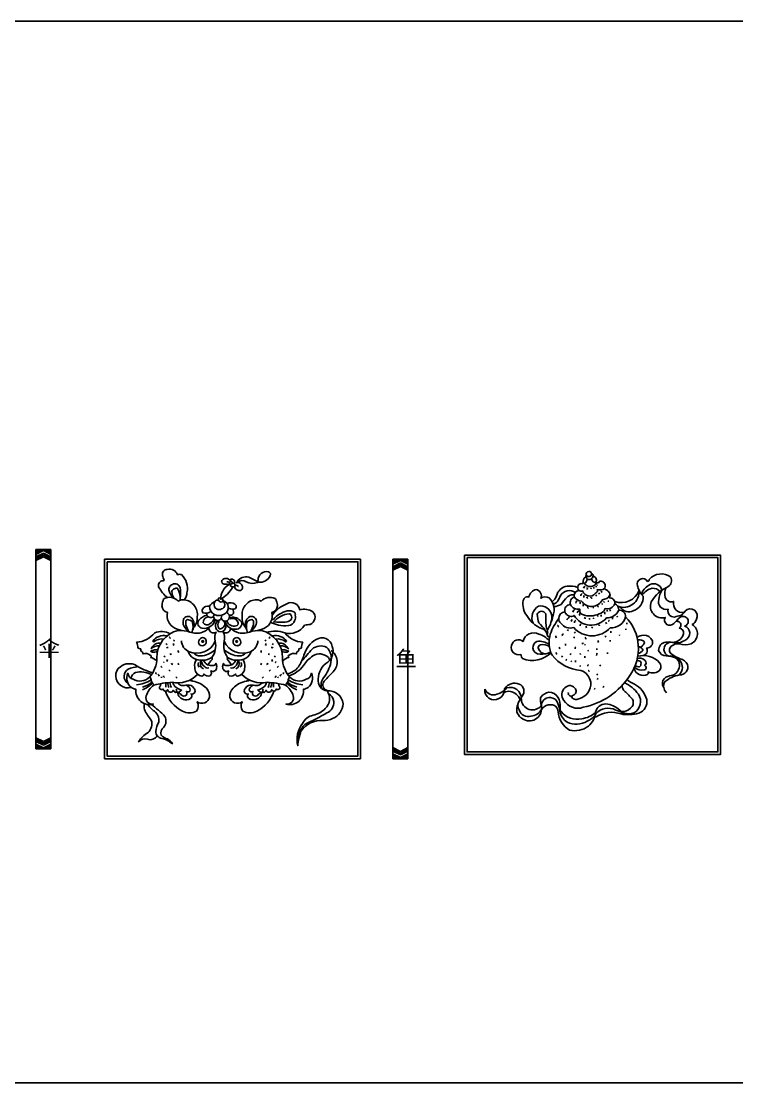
# Model space of a CAD drawing. Extents: x -66030 to 95157, y -13132 to 45879.
# Drawn here: x -3367 to -1969, y 5934 to 8010 of the extents above; entities that cross this region are included whole.
import ezdxf

# ---------------------------------------------------------------- set-up
doc = ezdxf.new("R2010")
doc.units = 0
doc.header["$LTSCALE"] = 100
doc.header["$MEASUREMENT"] = 0
for name, color, linetype in [('3', 11, 'CONTINUOUS'), ('4', 121, 'CONTINUOUS'), ('BH', 21, 'CONTINUOUS'), ('TEXT', 105, 'CONTINUOUS')]:
    doc.layers.add(name, color=color, linetype=linetype)
doc.styles.add('HZ', font='simhei.ttf')

# ---------------------------------------------------------------- blocks, each defined once
blk = doc.blocks.new('A$C580340FF')
at = {"layer": '3'}
for p, q in [((0, 390), (0, 0)), ((0, 390), (29, 390)), ((0, 390), (0, 380.4)), ((0, 380.4), (14.5, 387.7)), ((0, 375.4), (14.5, 382.7)), ((0, 372.9), (14.5, 380.2)), ((0, 370.9), (14.5, 378.1)), ((0, 368.4), (14.5, 375.7)), ((0, 375.4), (0, 372.9)), ((14.5, 387.7), (29, 380.4)), ((14.5, 382.7), (29, 375.4)), ((14.5, 380.2), (29, 372.9)), ((14.5, 378.1), (29, 370.9)), ((14.5, 375.7), (29, 368.4)), ((29, 390), (29, 0)), ((29, 390), (29, 380.4)), ((29, 375.4), (29, 372.9)), ((0, 370.9), (0, 368.4)), ((29, 370.9), (29, 368.4)), ((0, 21.6), (14.5, 14.3)), ((14.5, 14.3), (29, 21.6)), ((29, 19.1), (29, 21.6)), ((0, 19.1), (14.5, 11.9)), ((0, 17.1), (14.5, 9.8)), ((0, 14.6), (14.5, 7.3)), ((0, 9.6), (14.5, 2.3)), ((14.5, 11.9), (29, 19.1)), ((14.5, 9.8), (29, 17.1)), ((14.5, 7.3), (29, 14.6)), ((14.5, 2.3), (29, 9.6)), ((29, 14.6), (29, 17.1)), ((29, 0), (29, 9.6)), ((0, 0), (29, 0))]:
    blk.add_line(p, q, dxfattribs=at)
at = {"layer": 'BH'}
for p, q in [((6.3, 383.6), (0, 389.9)), ((5.6, 383.2), (0, 388.8)), ((4.8, 382.8), (0, 387.6)), ((4.1, 382.4), (0, 386.5)), ((3.3, 382.1), (0, 385.4)), ((2.6, 381.7), (0, 384.2)), ((1.8, 381.3), (0, 383.1)), ((1.1, 380.9), (0, 382)), ((0.3, 380.5), (0, 380.8)), ((7.1, 383.9), (1, 390)), ((7.8, 384.3), (2.2, 390)), ((8.6, 384.7), (3.3, 390)), ((9.3, 385.1), (4.4, 390)), ((10.1, 385.5), (5.6, 390)), ((10.9, 385.8), (6.7, 390)), ((11.6, 386.2), (7.8, 390)), ((12.4, 386.6), (8.9, 390)), ((13.1, 387), (10.1, 390)), ((13.9, 387.3), (11.2, 390)), ((14.9, 387.5), (12.3, 390)), ((17.1, 386.3), (13.5, 390)), ((19.4, 385.2), (14.6, 390)), ((21.7, 384.1), (15.7, 390)), ((23.9, 382.9), (16.9, 390)), ((26.2, 381.8), (18, 390)), ((28.5, 380.7), (19.1, 390)), ((29, 381.3), (20.3, 390)), ((29, 382.4), (21.4, 390)), ((29, 383.5), (22.5, 390)), ((29, 384.7), (23.7, 390)), ((29, 385.8), (24.8, 390)), ((29, 386.9), (25.9, 390)), ((29, 388), (27, 390)), ((29, 389.2), (28.2, 390)), ((8.5, 0), (0, 8.5)), ((7.4, 0), (0, 7.4)), ((6.2, 0), (0, 6.2)), ((5.1, 0), (0, 5.1)), ((4, 0), (0, 4)), ((2.8, 0), (0, 2.8)), ((1.7, 0), (0, 1.7)), ((0.6, 0), (0, 0.6)), ((9.6, 0), (0.1, 9.6)), ((10.8, 0), (2.3, 8.4)), ((11.9, 0), (4.6, 7.3)), ((13, 0), (6.9, 6.2)), ((14.2, 0), (9.1, 5)), ((15.3, 0), (11.4, 3.9)), ((16.4, 0), (13.7, 2.8)), ((17.6, 0), (15, 2.6)), ((18.7, 0), (15.7, 3)), ((19.8, 0), (16.5, 3.3)), ((21, 0), (17.2, 3.7)), ((22.1, 0), (18, 4.1)), ((23.2, 0), (18.7, 4.5)), ((24.3, 0), (19.5, 4.8)), ((25.5, 0), (20.3, 5.2)), ((26.6, 0), (21, 5.6)), ((27.7, 0), (21.8, 6)), ((28.9, 0), (22.5, 6.4)), ((29, 1), (23.3, 6.7)), ((29, 2.1), (24, 7.1)), ((29, 3.3), (24.8, 7.5)), ((29, 4.4), (25.5, 7.9)), ((29, 5.5), (26.3, 8.2)), ((29, 6.7), (27, 8.6)), ((29, 7.8), (27.8, 9)), ((29, 8.9), (28.5, 9.4))]:
    blk.add_line(p, q, dxfattribs=at)

msp = doc.modelspace()

# ---------------------------------------------------------------- hatches: boundary and pattern name
at = {"layer": '4'}
for points in [[(-3014.1, 6797.3, 1), (-3010.7, 6797.3, 1)], [(-2944.5, 6797.3, 1), (-2947.8, 6797.3, 1)]]:
    msp.add_hatch(color=256, dxfattribs=at).paths.add_polyline_path(points)

# ---------------------------------------------------------------- linework, layer by layer
at = {"layer": '3', "color": 2}
for p, q in [((-66009.4, 8010), (95156.9, 8010)), ((-61048.5, 5934.5), (9054, 5934.5))]:
    msp.add_line(p, q, dxfattribs=at)
at = {"layer": '4'}
for points in [[(-3204.3, 6958.1), (-2704.3, 6958.1), (-2704.3, 6568.1), (-3204.3, 6568.1)], [(-3199.3, 6953.1), (-2709.3, 6953.1), (-2709.3, 6573.1), (-3199.3, 6573.1)], [(-2500.8, 6966.3), (-2000.8, 6966.3), (-2000.8, 6576.3), (-2500.8, 6576.3)], [(-2495.8, 6961.3), (-2005.8, 6961.3), (-2005.8, 6581.3), (-2495.8, 6581.3)]]:
    msp.add_lwpolyline(points, close=True, dxfattribs=at)
for points in [[(-2944.2, 6912.5, -0.402597), (-2927.3, 6913.7, 0.202437), (-2905.6, 6912.6, -0.197126), (-2899.6, 6913.1, 0.323667), (-2879.7, 6928.6, 0.230287), (-2884, 6933.5, 0.484863), (-2904.3, 6917.1, -0.410967), (-2906.8, 6914.9, 0.027741), (-2922.2, 6923.1, 0.287763), (-2945.5, 6914.6, 0.287763)], [(-2962.3, 6908.3, 0.143586), (-2968.1, 6909.4, -0.427559), (-2975.4, 6913.6, -0.347188), (-2975, 6916.5, -0.521791), (-2958.5, 6916.2)], [(-2965.3, 6914.2, -0.466757), (-2959.5, 6909.5, 0.45377), (-2952.6, 6904, 0.45377)], [(-2950.2, 6912.7, 0.574606), (-2958, 6918.9, -0.125997), (-2958.5, 6916.2)], [(-2950.6, 6903.5, 0.337883), (-2938.4, 6897, 0.436212), (-2936.1, 6907.6, 0.190842), (-2940.6, 6911.9, 0.167121), (-2947.5, 6912)], [(-2266.8, 6910.7, 0.265295), (-2261.5, 6918.7, 0.112465), (-2262.7, 6923.4, 0.023943), (-2264.6, 6923, 0.316713), (-2268.8, 6912.2)], [(-2196.3, 6864.5, 0.373155), (-2171.3, 6857.1, 0.337931), (-2151.7, 6885.8, -0.170527), (-2159.9, 6897.5, -0.00186), (-2163.1, 6905.9, -0.888255), (-2143.3, 6914.8, 0.460597), (-2140.1, 6918.6, -0.39754), (-2098, 6923, -0.394646), (-2103.5, 6904.3, 0.158018), (-2136, 6874.7, 0.630507), (-2108.9, 6844.4, 0.921216), (-2091.9, 6832.7, 0.036183), (-2070.1, 6856.7, -0.897153), (-2048, 6840.6, -0.21439), (-2055.9, 6830.5, -0.589463), (-2058.1, 6792.9, -0.163696), (-2081.5, 6792.6, 0.179294), (-2097.1, 6788, 0.523633), (-2096, 6772.2, 0.045842), (-2079.5, 6763.4, -0.229171), (-2065, 6752, -0.510506), (-2080.9, 6731.8, 0.133841), (-2109.7, 6718.5, 0.33702), (-2106.6, 6697.1)], [(-3056.6, 6881.6, 0.064477), (-3056.6, 6903, 0.472874), (-3071.4, 6908.8, 0.443105), (-3078, 6896.4, 0.171647), (-3068.9, 6882, 0.171647)], [(-3056.7, 6878, 0.147298), (-3061.4, 6900.8, 0.430322), (-3072.7, 6895.3, 0.224273), (-3066.6, 6881)], [(-2962.3, 6908.3, 0.240972), (-2977.2, 6880, 0.141774), (-2954.4, 6903, 0.141774)], [(-2954.4, 6903, -0.357826), (-2950.6, 6903.5, 0.287894), (-2950.2, 6910.6, 0.30551), (-2958.2, 6908.4, 0.30551)], [(-2329.9, 6874.6, 0.12808), (-2321.1, 6886.5, -0.312371), (-2300.6, 6905.3, -0.127266), (-2280, 6903.1)], [(-2284.5, 6893.2, 0.441138), (-2313.4, 6887.1, -0.034851), (-2319.5, 6875.2, -0.146528), (-2327.9, 6870.1)], [(-2277.5, 6897, 0.211859), (-2270.1, 6896.2, 0.60246), (-2245.5, 6891.1, 0.396859), (-2241.7, 6898.9, 0.251078), (-2227.7, 6900.6)], [(-2115.8, 6897.1, 0.067153), (-2116.6, 6901.7, 0.449223), (-2141.3, 6907, 0.150938), (-2155.9, 6889.8, 0.150938)], [(-2118.8, 6894.8, 0.242257), (-2134.6, 6901.2, 0.197484), (-2154, 6887.7)], [(-2076.8, 6848.6, 0.042559), (-2087.1, 6845.8, -0.603312), (-2103.3, 6860.4, -0.578718), (-2121.5, 6879.5, -0.105027), (-2115.4, 6897.5)], [(-2106.8, 6902.6, 0.195934), (-2108.6, 6883.4, 0.4295), (-2092.4, 6875.5, 0.541846), (-2072.1, 6854.2)], [(-2981.5, 6878, 0.268343), (-2988.8, 6875.6, 0.088919), (-2999.5, 6866, 0.597017), (-2970.3, 6851, 0.688786), (-2972.9, 6877.5, -0.231218), (-2969.7, 6865.8, -0.437361), (-2987.7, 6862.2, -0.311958), (-2988.8, 6875.6)], [(-2964.9, 6871.4, -0.268624), (-2949.5, 6870.4, -0.803445), (-2953.5, 6860.2, 0.031668), (-2962.5, 6862, 0.031668)], [(-2326.6, 6865.4, 0.126598), (-2311.9, 6869.8, -0.055637), (-2300.6, 6883.6, -0.155777), (-2292.2, 6888.5, -0.03568), (-2286.6, 6888.2)], [(-2294, 6869.4, 0.318166), (-2275.5, 6860.4, 0.426207), (-2270.2, 6849.9, 0.207381), (-2238, 6851.3, 0.256755), (-2226.3, 6861.6, 0.40039), (-2207.2, 6871.3, 0.40039)], [(-2286.2, 6884.2, 0.277081), (-2272.6, 6876.4, 0.579968), (-2231.5, 6878.8, 0.224593), (-2216.7, 6887.6, 0.224593)], [(-2999.5, 6866, 0.32046), (-3012.8, 6860.5, 0.250244), (-3012.3, 6853.6, 0.315244), (-2996.5, 6856.2)], [(-2960.8, 6849.3, 0.413927), (-2952.4, 6851.9, 0.186899), (-2953.5, 6860.2)], [(-2877.5, 6840.3, 0.086261), (-2874.4, 6840.4, -0.158431), (-2847.3, 6856.9, -0.186295), (-2832.8, 6854.3, -0.270577), (-2831.7, 6848.7, -0.224334), (-2832.9, 6837.8, -0.297816), (-2844.8, 6828.4, -0.127102), (-2864.6, 6829.4, 0.018873), (-2880.2, 6834.2)], [(-2332.1, 6834.1, 0.33919), (-2339.8, 6863.3, 0.181169), (-2356.3, 6866.4, 0.365492), (-2367.1, 6833, 0.365492)], [(-2343.4, 6819, 0.077194), (-2356, 6833.7, -0.076421), (-2358.7, 6850.6, -0.649415), (-2342.2, 6851.3, 0.012695), (-2341.5, 6828.6, 0.146409), (-2338.8, 6820, 0.146409)], [(-2303, 6851.8, 0.421544), (-2286.8, 6848.1, 0.522816), (-2223.8, 6843.2, 0.302887), (-2199.5, 6858.6, 0.302887)], [(-3037.3, 6815.6, -0.145396), (-3049.2, 6827.6, -0.181405), (-3050.3, 6840.1, -0.281968), (-3043.1, 6846.3, -0.097492), (-3037.9, 6845.8, -0.136041), (-3031.1, 6838.6, -0.202493), (-3030.4, 6823.7)], [(-3040.1, 6817.3, -0.037305), (-3042.8, 6823.6, -0.153878), (-3045.6, 6836.8, -0.470609), (-3040.2, 6839.8, -0.303291), (-3032.1, 6833.6, -0.113545), (-3032.3, 6819.2)], [(-3004.1, 6848.5, 0.169268), (-3020.1, 6838.9, 0.528794), (-3013.7, 6823, 0.365908), (-2987.6, 6839.8, 0.365908)], [(-3001.8, 6845.5, 0.41053), (-3011.4, 6833.7, 0.48423), (-2998.7, 6831.9, 0.179604), (-2990, 6842, 0.179604)], [(-2982.4, 6838.6, 0.545999), (-2980.7, 6816.6, 0.348727), (-2968.3, 6821.8, 0.127699), (-2967.7, 6837)], [(-2980.2, 6837, 0.357257), (-2980.1, 6822.1, 0.242122), (-2972.1, 6825.3, 0.446094), (-2972.1, 6838.1)], [(-2967.1, 6833.1, 0.321134), (-2949.5, 6821.2, 0.364685), (-2937.3, 6827.6, 0.400359), (-2939.4, 6838.6, 0.288428), (-2960.4, 6843.7)], [(-2965.4, 6837.4, 0.384361), (-2947.5, 6827.6, 0.460227), (-2943.4, 6834.5, 0.439374), (-2958.5, 6841.5, 0.439374)], [(-2921.2, 6815.6, 0.145396), (-2909.3, 6827.6, 0.181405), (-2908.2, 6840.1, 0.281968), (-2915.5, 6846.3, 0.097492), (-2920.7, 6845.8, 0.136041), (-2927.4, 6838.6, 0.202493), (-2928.2, 6823.7)], [(-2918.4, 6817.3, 0.037305), (-2915.7, 6823.6, 0.153878), (-2913, 6836.8, 0.470609), (-2918.3, 6839.8, 0.303291), (-2926.5, 6833.6, 0.113545), (-2926.3, 6819.2)], [(-2087.5, 6837.1, -0.046182), (-2081.3, 6835.7, -0.484106), (-2081.3, 6823.4, -0.493165), (-2073.5, 6810.2, -0.319), (-2094.7, 6795.6, 0.02099), (-2095.9, 6795.8, 0.02099)], [(-2094.5, 6795.5, 0.226126), (-2070.8, 6799.4, 0.290606), (-2060.9, 6814.7, 0.322531), (-2070.8, 6827.3, 0.446284), (-2064.5, 6840.8, 0.4254), (-2080.6, 6844.3)], [(-3082.3, 6808, 0.30062), (-3110, 6798, 0.245464), (-3107.9, 6796.5, -0.243948), (-3088.7, 6801.7, -0.243948)], [(-2876.3, 6808, -0.30062), (-2848.5, 6798, -0.245464), (-2850.6, 6796.5, 0.243948), (-2869.8, 6801.7, 0.243948)], [(-2988, 6797.7, -0.404595), (-3039.1, 6777.3, -0.290531), (-3054.1, 6798.7, -0.290531)], [(-2970.6, 6797.7, 0.404595), (-2919.4, 6777.3, 0.290531), (-2904.5, 6798.7, 0.290531)], [(-2847.1, 6733.9, 0.153225), (-2825.4, 6747.4, 0.064066), (-2814.8, 6770.5, -0.18281), (-2791.1, 6801.1, -0.536537), (-2759.4, 6787.7, -0.316733), (-2767.7, 6757.1, 0.262002), (-2786.9, 6723.5, 0.416113), (-2769.4, 6700.8, -0.402955), (-2738.1, 6675.6, -0.295734), (-2758.7, 6646.8, -0.135279), (-2777.2, 6642.6, 0.26122), (-2820.5, 6622, 0.044506), (-2826.9, 6593.3, -0.222727), (-2817.3, 6636.9, -0.256351), (-2796.7, 6652.9, 0.137159), (-2772.9, 6666, 0.362329), (-2769.4, 6700.8)], [(-2780.4, 6705.8, -0.255047), (-2776.2, 6726.3, 0.102865), (-2761.9, 6756.6, 0.263031), (-2770.2, 6785.7, 0.294216), (-2798.9, 6782.5, -0.004099), (-2819.3, 6758.6)], [(-2335.5, 6791.9, 0.192113), (-2359.7, 6797.2, 0.296699), (-2367.5, 6784.4, 0.392518), (-2353.1, 6772.5, 0.185676), (-2332.6, 6777.1, 0.185676)], [(-2335, 6787.2, 0.195904), (-2352.3, 6791, 0.366383), (-2357, 6783.9, 0.338871), (-2341.3, 6773.1)], [(-2157, 6785.8, 0.190092), (-2149.6, 6795.1, 0.328151), (-2153.1, 6799.2, 0.225928), (-2162.6, 6799.7, 0.225928)], [(-2161.7, 6773.7, 0.21593), (-2152.2, 6780.6, 0.265618), (-2161.2, 6787.2)], [(-2111.8, 6707.3, -0.364123), (-2110.5, 6724.6, -0.198916), (-2096.3, 6730.8, 0.250686), (-2082.8, 6742.5, 0.37486), (-2088.5, 6765.2, 0.090845), (-2106.7, 6769.2, -0.329597), (-2121.9, 6779.9, -0.367479), (-2107.9, 6795.9, -0.089693), (-2094.5, 6795.5, -0.028672)], [(-2094.7, 6795.6, 0.499006), (-2111.2, 6780.8, 0.300691), (-2101.9, 6768.8)], [(-3100.8, 6777.1, -0.024756), (-3111.3, 6776.1, -0.148825), (-3113.6, 6778.8, -0.115376), (-3099.9, 6781, -0.115376)], [(-2987.9, 6780.9, -0.169493), (-3017.2, 6769.1, -0.216203), (-3030.7, 6774.8, -0.216203)], [(-2970.6, 6780.9, 0.169493), (-2941.4, 6769.1, 0.216203), (-2927.9, 6774.8, 0.216203)], [(-2857.7, 6777.1, 0.024756), (-2847.2, 6776.1, 0.148825), (-2845, 6778.8, 0.115376), (-2858.7, 6781, 0.115376)], [(-2844.4, 6730.1, 0.17067), (-2815.7, 6750.2, -0.0994), (-2797.3, 6768.9, -0.362882), (-2767, 6765.7, -0.010666), (-2763.7, 6761.2)], [(-2761.5, 6779.7, -0.463317), (-2757.5, 6738.2, 0.024817), (-2777.4, 6716.7, 0.501627), (-2766.8, 6700.9, 0.501627)], [(-2080.9, 6731.8, 0.141654), (-2075.1, 6746.1, 0.316629), (-2090.8, 6767.3, 0.146255), (-2101.9, 6768.8)], [(-3138.8, 6748.2, 0.058832), (-3157.9, 6743.2, 0.568661), (-3158.6, 6715.6, 0.568661)], [(-3000.2, 6745.6, -0.300189), (-3009.9, 6748.8, -0.201015), (-3015.1, 6760.5, -0.201015)], [(-2958.3, 6745.6, 0.300189), (-2948.7, 6748.8, 0.201015), (-2943.4, 6760.5, 0.201015)], [(-2168.8, 6747.1, 0.268222), (-2149.6, 6741.8, 0.657337), (-2147.6, 6749.2, -0.687428), (-2147, 6752.8, 0.431195), (-2149.8, 6761.3, 0.229224), (-2163.2, 6764.3)], [(-2167.7, 6749.9, 0.168228), (-2158.8, 6747.9, 0.403018), (-2156.6, 6753.2, 0.3345), (-2156.8, 6758, 0.056377), (-2164.2, 6760.3)], [(-3112.4, 6732.4, 0.181147), (-3143.8, 6736.5, 0.282004), (-3152.4, 6725.3)], [(-3107.2, 6712.1, -0.137952), (-3112.7, 6719.9, 0.096013), (-3115.7, 6728.1)], [(-2851.3, 6712.1, 0.137952), (-2845.8, 6719.9, -0.096013), (-2842.8, 6728.1)], [(-3094.7, 6714.8, -0.246843), (-3096.7, 6708.7, 0.755202), (-3089.8, 6704.2, 0.719148), (-3080.8, 6703, 0.81752), (-3070.1, 6701.9, 0.128892), (-3065.6, 6697.6, 0.456751), (-3064.3, 6703.8)], [(-3059.1, 6698, -0.014294), (-3053.8, 6702.1, -0.08208), (-3067.3, 6709.9, -0.111298), (-3070.9, 6717.3, -0.111298)], [(-3061.7, 6698.4, 0.335366), (-3047.5, 6683.4, 0.319124), (-3033.7, 6689.1, 0.360464), (-3035.5, 6694.6, 0.798867), (-3029.9, 6706.3, 0.297992), (-3042.4, 6711.9, -0.037646), (-3053.8, 6711.3, -0.162322), (-3061.6, 6716.5)], [(-3059.1, 6698, 0.155928), (-3055.3, 6694, 0.289205), (-3046.9, 6690.8, 0.500391), (-3044.3, 6699.5, 0.56185), (-3036.9, 6702.6, 0.265836), (-3043.9, 6711.7)], [(-2896.9, 6716.5, -0.162322), (-2904.8, 6711.3, -0.037646), (-2916.1, 6711.9, 0.297992), (-2928.7, 6706.3, 0.798867), (-2923, 6694.6, 0.360464), (-2924.9, 6689.1, 0.319124), (-2911.1, 6683.4, 0.335366), (-2896.9, 6698.4)], [(-2914.6, 6711.7, 0.265836), (-2921.6, 6702.6, 0.56185), (-2914.3, 6699.5, 0.500391), (-2911.7, 6690.8, 0.289205), (-2903.2, 6694, 0.155928), (-2899.4, 6698, 0.155928)], [(-2899.4, 6698, 0.014294), (-2904.8, 6702.1, 0.08208), (-2891.3, 6709.9, 0.111298), (-2887.7, 6717.3, 0.111298)], [(-2863.9, 6714.8, 0.246843), (-2861.9, 6708.7, -0.755202), (-2868.8, 6704.2, -0.719148), (-2877.8, 6703, -0.81752), (-2888.5, 6701.9, -0.128892), (-2893, 6697.6, -0.456751), (-2894.2, 6703.8)], [(-2461.3, 6704.1, 0.402848), (-2437.5, 6694, 0.103783), (-2422.6, 6702.3)], [(-2397.2, 6673.6, 0.011272), (-2394.4, 6663.8, 0.41234), (-2370.9, 6651.4, 0.238478), (-2350.5, 6664.4, -0.427048), (-2321.8, 6669.8, -0.148892), (-2317.9, 6659.8, 0.24378), (-2295.7, 6624, 0.219442), (-2258.9, 6631.7, 0.209936), (-2245, 6659, -0.348728), (-2224.7, 6675.3, -0.170159), (-2197.8, 6662.9, 0.288255), (-2189.3, 6660.4, 0.182007), (-2173.1, 6670.2, 0.246519), (-2172.9, 6684.7, 0.034443), (-2188, 6699.8, -0.217798), (-2193.1, 6711.4)], [(-2245.1, 6649.3, -0.23921), (-2195, 6655.5, 0.112764), (-2160.5, 6657, 0.360483), (-2144.8, 6683.9, 0.202254), (-2168.9, 6714, -0.144386), (-2183.5, 6723.1)], [(-2244.5, 6655.8, -0.354619), (-2205.6, 6663.1, -0.008944), (-2189.1, 6656.9, 0.114655), (-2170, 6657.5, 0.430295), (-2161.3, 6694.4, 0.111824), (-2188.4, 6716.8, 0.111824)], [(-2826.9, 6593.3, -0.242717), (-2812.3, 6635.8, 0.02401), (-2770.1, 6657.5, 0.325131), (-2756.2, 6679.8, 0.249011), (-2766.5, 6695.3, 0.249011)], [(-2392.4, 6683.5, 0.171022), (-2399.9, 6694.1, 0.332326), (-2423.7, 6697.3)], [(-2350.5, 6672.6, -0.146654), (-2352.4, 6687.4, -0.229058), (-2336, 6697.9, -0.269168), (-2318.4, 6688.5, -0.166594), (-2314, 6668, 0.170591), (-2312.2, 6660.1, 0.291663), (-2272, 6646.3, 0.169934), (-2245, 6659, 0.169934)], [(-2350.5, 6664.4, 0.011867), (-2350.5, 6665.5, -0.052538), (-2350.2, 6675.6, -0.366653), (-2333, 6687.7, -0.304916), (-2318.4, 6676.3, -0.043991), (-2314.7, 6660.7, 0.203056), (-2300.3, 6639.5, 0.245075), (-2261.4, 6641.4, 0.183379), (-2244.5, 6655.8)], [(-3126.5, 6675.8, 0.060831), (-3126.2, 6664, 0.049523), (-3113, 6643.3, -0.29437), (-3119.1, 6619.1, 0.155243), (-3137.6, 6601.1, -0.309276), (-3120.6, 6606.2, 0.361058), (-3101.2, 6613.1)], [(-3119.8, 6674, 0.093106), (-3104.7, 6659.3, -0.240885), (-3098.1, 6639.4, 0.12592), (-3104.2, 6621.3, 0.198069), (-3101.2, 6613.1)], [(-3101.2, 6613.1, 0.180439), (-3092.5, 6607.7, -0.118854), (-3071.8, 6597.2, 0.169603), (-3081.3, 6606.7, -0.152584), (-3093.7, 6613.8, -0.333753), (-3088.4, 6629.6, 0.295256), (-3086.3, 6650.5, 0.055304), (-3113.1, 6673.9)]]:
    msp.add_lwpolyline(points, format="xyb", dxfattribs=at)
for points in [[(-2843.7, 6851.6, 0.195815), (-2873.5, 6835.4, 0.041064), (-2851.1, 6835.1, 0.197311), (-2840.2, 6839.5, 0.380697), (-2840.5, 6849.2, 0.393384)], [(-3007.1, 6802.3, -0.220744), (-3005.7, 6794.4, -0.342994), (-3013.3, 6789, -0.417643), (-3020.6, 6796, -0.287935), (-3014.6, 6804.6, -0.267187)], [(-2951.5, 6802.3, 0.220744), (-2952.9, 6794.4, 0.342994), (-2945.3, 6789, 0.417643), (-2937.9, 6796, 0.287935), (-2943.9, 6804.6, 0.267187)]]:
    msp.add_lwpolyline(points, format="xyb", close=True, dxfattribs=at)
for centre in [(-3012.4, 6797.3), (-2946.1, 6797.3)]:
    msp.add_circle(centre, 1.67, dxfattribs=at)
for centre, radius, start, end in [((-2962.6, 6920.5), 7.43, 279.7637, 317.0654), ((-2960.5, 6910.6), 5.98, 1.2587, 70.7765), ((-2256.5, 6922.5), 8.12, 141.7498, 176.1416), ((-2258.5, 6927.6), 9.37, 251.6157, 346.3646), ((-2254.1, 6925.7), 4.69, 355.5297, 77.0031), ((-2242.9, 6922.3), 10.4, 192.8349, 270.0511), ((-2250.3, 6917.5), 7.19, 312.7766, 84.2871), ((-2960.2, 6905.5), 3.53, 55.0987, 125.0747), ((-2949.6, 6896.7), 10.7, 50.1712, 88.8029), ((-2268.4, 6886.3), 5.54, 122.3067, 180.2738), ((-2262.5, 6900.7), 5.72, 124.803, 172.6198), ((-2258.4, 6900.7), 2.88, 141.2285, 218.7715), ((-2251.4, 6902.1), 2.53, 176.0014, 232.6497), ((-2255.3, 6898), 8.4, 20.5176, 42.7473), ((-2249.5, 6903.8), 6.01, 357.7381, 15.4386), ((-2241.4, 6905.1), 2.41, 76.0294, 121.4461), ((-572874, -278706.4), 638115.4, 26.5873867, 26.5876007), ((-2237.6, 6892.5), 4.81, 8.4758, 47.5296), ((-2194.7, 6910.4), 37.2, 249.8168, 339.7155), ((-2190.5, 6894.8), 30.8, 249.023, 5.1105), ((-2277.1, 6871.8), 6.23, 131.9322, 176.2108), ((-2280.6, 6874), 5.95, 326.8025, 2.3244), ((-2262.4, 6884.3), 5.77, 150.0091, 188.4018), ((-2249.9, 6889.9), 13.4, 204.4656, 220.7333), ((-2252.3, 6883.8), 1.86, 177.2018, 287.1026), ((-2240.4, 6891.1), 4.87, 215.8034, 243.5229), ((-2230.8, 6871.2), 1.42, 155.4911, 251.8087), ((-2227.7, 6875), 0.996, 165.9671, 284.0889), ((-2220.1, 6874.8), 1.38, 52.1459, 142.0904), ((-2997.2, 6851.4), 7.47, 172.6353, 320.883), ((-2963.4, 6831.3), 31.9, 144.6491, 151.3225), ((-2808.1, 6985), 204.3, 219.6104, 221.6445), ((-2969.9, 6845.9), 9.77, 303.5306, 20.4282), ((-2297.6, 6856.7), 7.23, 191.624, 222.0291), ((-2275.4, 6850.5), 14.4, 131.0057, 163.1834), ((-2275.4, 6852), 5.49, 109.1366, 167.8148), ((-2272.7, 6849.9), 3.76, 137.1912, 210.985), ((-2263.3, 6868.2), 5.89, 168.1245, 196.652), ((-2257.1, 6865.1), 3.7, 175.3211, 243.8046), ((-2247.9, 6864.7), 1.77, 168.1885, 252.7917), ((-2237.9, 6866.6), 2.72, 165.8531, 235.2959), ((-2237, 6847.5), 3.04, 337.5506, 39.5273), ((-2232.3, 6852), 5.46, 348.5448, 38.6216), ((-2218.3, 6858), 4.18, 172.5396, 212.5417), ((-2210, 6860.2), 6.59, 183.3711, 213.5324), ((-2983.2, 6846.7), 8.21, 180.4238, 330.0103), ((-2994.5, 6845.9), 18.7, 349.8409, 7.5295), ((-2968, 6845.7), 8.7, 200.7591, 293.2302), ((-2319.9, 6826.5), 2.28, 331.6538, 77.9391), ((-2289.2, 6832.7), 13.7, 119.7166, 150.2274), ((-2287, 6835.3), 5.95, 125.6942, 169.3126), ((-2283, 6834.8), 3.28, 96.2308, 200.5042), ((-2271.9, 6828.4), 3.49, 112.7962, 194.0289), ((-2267.5, 6841.9), 2.43, 350.0545, 77.3774), ((-2246.1, 6845.9), 11.3, 197.2055, 209.2323), ((-2241.4, 6840.4), 7.8, 155.1104, 170.6526), ((-2244.6, 6846.1), 4.29, 358.6726, 31.2181), ((-2238.6, 6828), 1.36, 358.2643, 104.4708), ((-2225.6, 6831.8), 2.21, 4.4544, 94.3984), ((-2217.7, 6836.8), 1.69, 85.3625, 207.2057), ((-2204.9, 6842), 6.76, 152.3383, 191.6307), ((-2204.6, 6845.2), 2.32, 356.6425, 49.7951), ((-2192.2, 6831.9), 8.48, 354.6182, 13.561), ((-2330, 6812.6), 9.57, 192.5734, 239.2932), ((-2318.3, 6807.9), 4.48, 173.8851, 233.4148), ((-2307.5, 6809.7), 2.45, 83.4499, 217.012), ((-2298, 6818), 1.8, 81.8485, 171.8375), ((-2282.2, 6810.9), 5.16, 110.2032, 147.0617), ((-2253.7, 6826.7), 9.32, 176.8749, 195.8177), ((-2254.7, 6825.7), 3.59, 314.9608, 8.1357), ((-2222.2, 6808), 3.33, 173.1352, 221.1018), ((-2203.4, 6816.5), 12, 176.6859, 190.9497), ((-2194.5, 6807.7), 4.32, 141.5173, 165.3077), ((-2183.6, 6820.9), 2.45, 148.213, 201.3881), ((-3099.2, 6766.7), 21.9, 84.6347, 132.5453), ((-3097.7, 6778.5), 15.6, 77.9046, 158.226), ((-3080.5, 6793.7), 3.13, 180.9726, 239.5891), ((-3078.3, 6804.3), 1.97, 331.6537, 77.9392), ((-3070.8, 6798.5), 2.51, 344.7444, 52.1591), ((-3055.2, 6793.2), 14.1, 178.2084, 194.4843), ((-2887.7, 6798.5), 2.51, 127.8409, 195.2556), ((-2903.3, 6793.2), 14.1, 345.5157, 1.7916), ((-2880.2, 6804.3), 1.97, 102.0608, 208.3463), ((-2878, 6793.7), 3.13, 300.4109, 359.0274), ((-2860.9, 6778.5), 15.6, 21.774, 102.0954), ((-2859.3, 6766.7), 21.9, 47.4547, 95.3653), ((-2295.4, 6792.2), 8.29, 175.5973, 200.6786), ((-2302.3, 6811.4), 16.5, 333.412, 342.9466), ((-2270.9, 6796.4), 3.39, 259.5043, 322.5332), ((-2265.9, 6802.7), 2.34, 342.2126, 85.2192), ((-2263.7, 6790.6), 1.91, 129.563, 205.3557), ((-2229.7, 6798.4), 10, 174.1757, 199.257), ((-2210.8, 6797.4), 5.77, 158.4232, 182.634), ((-3081.4, 6772.3), 7.19, 207.375, 229.9991), ((-3079.7, 6774.8), 10.7, 89.7729, 110.2239), ((-3074.8, 6770.5), 2.27, 60.9587, 150.9026), ((-3054.1, 6778.9), 6.25, 171.8988, 211.9011), ((-2904.5, 6778.9), 6.25, 328.0989, 8.1012), ((-2883.7, 6770.5), 2.27, 29.0974, 119.0413), ((-2878.8, 6774.8), 10.7, 69.7761, 90.2271), ((-2877.1, 6772.3), 7.19, 310.0009, 332.625), ((-2319.3, 6775.1), 2.75, 165.2342, 251.4141), ((-2311.2, 6786.1), 4.66, 175.2977, 218.9393), ((-2311.3, 6766.4), 2.05, 7.1802, 97.1241), ((-2281.1, 6761.2), 16.9, 133.1437, 143.5337), ((-2282.4, 6784.1), 2.58, 110.1754, 200.2316), ((-2275.7, 6772.4), 1.31, 330.9322, 60.9882), ((-2270.8, 6766.1), 5.17, 354.3545, 26.2749), ((-2257.5, 6779.2), 1.89, 132.2347, 199.6665), ((-2212.4, 6764), 31, 160.0592, 168.8637), ((-2226.4, 6779.2), 16.3, 164.1011, 173.2575), ((-2233.3, 6775.6), 11.7, 349.2507, 1.9434), ((-3089.7, 6750.5), 4.52, 197.1727, 248.3019), ((-3089.6, 6756.6), 1.14, 325.2552, 75.8936), ((-3040.7, 6740.9), 45.5, 152.173, 157.3816), ((-3069.4, 6756.1), 4.24, 193.1584, 252.6552), ((-3066.7, 6750.6), 7.22, 7.547, 36.0944), ((-3013.4, 6752.4), 8.29, 153.184, 222.8657), ((-2985.9, 6753.5), 31.1, 169.4173, 185.2924), ((-3007.9, 6752.9), 9.32, 194.4531, 250.7295), ((-2950.7, 6752.9), 9.32, 289.2705, 345.5469), ((-2972.6, 6753.5), 31.1, 354.7076, 10.5827), ((-2945.1, 6752.4), 8.29, 317.1343, 26.816), ((-2891.8, 6750.6), 7.22, 143.9056, 172.453), ((-2889.2, 6756.1), 4.24, 287.3448, 346.8416), ((-2917.8, 6740.9), 45.5, 22.6184, 27.827), ((-2868.9, 6756.6), 1.14, 104.1064, 214.7448), ((-2868.9, 6750.5), 4.52, 291.6981, 342.8273), ((-2299.5, 6760.3), 3.09, 126.0462, 180.7789), ((-2290.4, 6756.9), 2.56, 113.3548, 172.8515), ((-2267.6, 6759.6), 16.7, 178.6868, 190.1192), ((-2272.5, 6748.6), 2.77, 137.304, 185.7925), ((-2258.1, 6750.1), 1.9, 108.3913, 214.7052), ((-2233.1, 6748.1), 3.38, 116.6179, 160.9547), ((-3099.2, 6736.7), 4.97, 178.8249, 222.324), ((-3101.6, 6729.3), 4.12, 0.3522, 66.0562), ((-3091.4, 6726.8), 1.8, 143.0975, 196.2729), ((-3087.1, 6729.3), 1.8, 158.9315, 266.9301), ((-3080.6, 6736.9), 5.18, 29.325, 66.1833), ((-3042.8, 6749.9), 31.2, 224.7418, 230.7666), ((-2915.8, 6749.9), 31.2, 309.2334, 315.2582), ((-2877.9, 6736.9), 5.18, 113.8167, 150.675), ((-2871.4, 6729.3), 1.8, 273.0699, 21.0685), ((-2867.1, 6726.8), 1.8, 343.7271, 36.9025), ((-2857, 6729.3), 4.12, 113.9438, 179.6478), ((-2859.3, 6736.7), 4.97, 317.676, 1.1751), ((-2258.7, 6739.2), 1.29, 338.2063, 111.8497), ((-2240, 6734.3), 2.22, 192.5546, 257.5015), ((-2236.7, 6721.7), 4.94, 131.0251, 161.543), ((-3145.1, 6769.3), 56.6, 273.4564, 304.1705), ((-3147.4, 6766.1), 60.4, 286.6694, 306.3432), ((-3162.5, 6772.8), 77.3, 294.8599, 312.2605), ((-3310.5, 6710.2), 226, 359.398, 1.5685), ((-3053.8, 6718.1), 27.2, 182.8506, 204.0664), ((-3047.5, 6719.5), 29, 184.5887, 205.2832), ((-2911, 6719.5), 29, 334.7168, 355.4113), ((-2904.8, 6718.1), 27.2, 335.9336, 357.1494), ((-2648.1, 6710.2), 226, 178.4315, 180.602), ((-2796.1, 6772.8), 77.3, 227.7395, 245.1401), ((-2811.1, 6766.1), 60.4, 233.6568, 253.3306), ((-2813.5, 6769.3), 56.6, 235.8295, 266.5436), ((-2442.7, 6701.9), 18.7, 173.4424, 298.6914), ((-2444.4, 6704.7), 21.9, 298.9057, 2.0169), ((-2439.1, 6723), 26.5, 308.7143, 321.5336), ((-2402.7, 6691.4), 24.3, 68.9006, 144.5134), ((-2411.8, 6685.7), 21.8, 358.1235, 107.7096), ((-2400.3, 6700), 15.5, 321.6943, 65.58), ((-2248.4, 6701.3), 4, 43.8162, 83.0985), ((-2221, 6701.7), 10.9, 133.1818, 149.444), ((-3061.9, 6689.7), 8.72, 71.3082, 114.7059), ((-2896.6, 6689.7), 8.72, 65.2941, 108.6918), ((-2313.2, 6639), 90.9, 145.569, 157.2812), ((-2368.1, 6685.4), 21.8, 181.1514, 324.0421), ((-2378.3, 6665.1), 20.8, 154.4118, 233.7912), ((-2374.4, 6665.9), 23.9, 227.4281, 356.4897)]:
    msp.add_arc(centre, radius, start, end, dxfattribs=at)
at = {"layer": 'TEXT'}
for points in [[(-3048.5, 6878.7, 0.173992), (-3043.3, 6892.6, 0.27119), (-3054.1, 6928, 0.20693), (-3061.6, 6927.8, 0.372762), (-3081.6, 6938.2, 0.486329), (-3090.8, 6926.5, 0.199966), (-3087.5, 6917.8, -0.312126), (-3092.4, 6915.8, 0.446734), (-3097.9, 6903, 0.105038), (-3081.5, 6883.2)], [(-2242.9, 6911.9, -0.563107), (-2266.8, 6910.7, 0.98985), (-2270.2, 6910.2, 0.772853), (-2277.5, 6897, 0.482015), (-2286.2, 6884.2, 0.423609), (-2294, 6869.4, 0.507205), (-2304.7, 6855.2, 0.404502), (-2316.6, 6842.2, 0.086623), (-2333.3, 6811.6, 0.185834), (-2329.9, 6770.5, 0.202529), (-2273.7, 6740.6, -0.273495), (-2254.3, 6717.5, -0.36337), (-2277.5, 6685.2, -0.470274), (-2292.6, 6690.3)], [(-2298, 6697.2, 0.783479), (-2288.4, 6692.2, 0.454448), (-2284, 6704.5, 0.504991), (-2304.7, 6706.9, 0.417447), (-2306.8, 6682.2, 0.358495), (-2268.8, 6668.6, 0.202391), (-2178.1, 6730.9, 0.362395), (-2186.2, 6845.7, 0.435098), (-2199.5, 6858.6, 0.283754), (-2207.2, 6871.3, 0.470549), (-2217.4, 6882.4, 0.429622), (-2225.7, 6899, -0.039281), (-2227.7, 6900.6, 0.518699), (-2232.1, 6914.5, 0.446723), (-2238.7, 6912.9, -0.21098), (-2242.9, 6911.9)], [(-3048.7, 6818.3, -0.078505), (-3066.8, 6823.4, -0.348229), (-3081.5, 6854.1, -0.321682), (-3092.1, 6866.7, -0.100479), (-3090.1, 6876.2, -0.266949), (-3087.5, 6881.3, -0.326593), (-3060.2, 6876.2, -0.196459), (-3048.5, 6878.7, -0.425207), (-3023.2, 6845.8, -0.195821), (-3030.4, 6823.7, 0.058261), (-3033.7, 6814.5)], [(-2977.1, 6881.9, 0.930277), (-2981.2, 6877.7, 0.456786), (-2974.3, 6875, 0.539486), (-2974.8, 6881.4)], [(-2909.8, 6818.3, 0.078505), (-2891.7, 6823.4, 0.348229), (-2877.1, 6854.1, 0.321682), (-2866.5, 6866.7, 0.100479), (-2868.5, 6876.2, 0.266949), (-2871.1, 6881.3, 0.326593), (-2898.3, 6876.2, 0.196459), (-2910.1, 6878.7, 0.425207), (-2935.3, 6845.8, 0.195821), (-2928.2, 6823.7, -0.058261), (-2924.9, 6814.5)], [(-2876.4, 6849.5, -0.126777), (-2848, 6871.1, -0.507939), (-2822.7, 6859.2, -0.208991), (-2797.4, 6855.4, -0.532867), (-2802.3, 6830.7, -0.02349), (-2813.3, 6829.3, -0.326566), (-2852.3, 6814, 0.171329), (-2887.7, 6815.1, 0.171329)], [(-2316.6, 6842.2, 0.212061), (-2312.8, 6832.9, 0.302468), (-2287.5, 6824.3, 0.443966), (-2216.1, 6824.1, 0.363337), (-2186.2, 6845.7)], [(-3022.7, 6732.9, -0.256306), (-3072.2, 6717.5, 0.045754), (-3108.1, 6711.8, 0.162328), (-3122.9, 6690.8, 0.572594), (-3108.7, 6674.8, -0.539747), (-3142.9, 6703.9, -0.143582), (-3151.9, 6707.5, -0.35378), (-3158.8, 6735.1, 0.271195), (-3148.5, 6723.3, 0.333748), (-3116.1, 6727.7, 0.173688), (-3101.9, 6765, -0.355213), (-3060.4, 6818.8, -0.098342), (-3037.3, 6815.6, 0.169366), (-3013, 6815.3, 0.051773), (-3006.8, 6818.4, 0.003361), (-3000.1, 6822.6, 0.601461), (-2986.3, 6815.6, 0.179272), (-2988, 6797.7, -0.213909), (-2994.5, 6766.2)], [(-3076.4, 6812.1, 0.242418), (-3106.2, 6814, -0.208349), (-3141.7, 6795.8, -0.087367), (-3138.9, 6784.7, 0.080499), (-3134, 6783, -0.05347), (-3133.5, 6778.7, -0.376688), (-3129.1, 6773, -0.28676), (-3115, 6770.2, -0.729371), (-3114.4, 6766.2, -0.167703), (-3102.3, 6759)], [(-2935.9, 6732.9, 0.256306), (-2886.3, 6717.5, -0.045754), (-2850.4, 6711.8, -0.162328), (-2835.6, 6690.8, -0.572594), (-2849.9, 6674.8, 0.539747), (-2815.6, 6703.9, 0.143582), (-2806.7, 6707.5, 0.35378), (-2799.8, 6735.1, -0.271195), (-2810, 6723.3, -0.333748), (-2842.5, 6727.7, -0.173688), (-2856.7, 6765, 0.355213), (-2898.1, 6818.8, 0.098342), (-2921.2, 6815.6, -0.169366), (-2945.6, 6815.3, -0.051773), (-2951.7, 6818.4, -0.003361), (-2958.4, 6822.6, -0.601461), (-2972.2, 6815.6, -0.179272), (-2970.6, 6797.7, 0.213909), (-2964, 6766.2)], [(-2852.3, 6814, 0.208349), (-2816.9, 6795.8, 0.087367), (-2819.6, 6784.7, -0.080499), (-2824.5, 6783, 0.05347), (-2825.1, 6778.7, 0.376688), (-2829.4, 6773, 0.28676), (-2843.6, 6770.2, 0.729371), (-2844.1, 6766.2, 0.167703), (-2856.2, 6759)], [(-2335.5, 6799.2, 0.133949), (-2355.7, 6811.8, 0.497583), (-2386.6, 6797.4, 0.583331), (-2409.2, 6789.4, 0.587309), (-2391.1, 6771.7, 0.089092), (-2387.5, 6763.7, 0.297268), (-2331.9, 6775.3, 0.297268)], [(-2151.8, 6769.7, 0.48719), (-2145.2, 6784.3, 0.498812), (-2133.8, 6798.6, 0.294556), (-2151.1, 6809.7, 0.1788), (-2163.7, 6804.6)], [(-3001.7, 6751.2, -0.151194), (-2994.3, 6761.8, 0.285755), (-2994.5, 6766.2, -0.273663), (-3030.7, 6764.7, -0.174776), (-3041, 6778.2, -0.174776)], [(-2956.9, 6751.2, 0.151194), (-2964.3, 6761.8, -0.285755), (-2964, 6766.2, 0.273663), (-2927.9, 6764.7, 0.174776), (-2917.5, 6778.2, 0.174776)], [(-2169.8, 6745.1, 0.499302), (-2143.2, 6733, 0.326079), (-2142.3, 6737.8, 0.324406), (-2118.4, 6742.2, 0.259358), (-2119.7, 6755.8, 0.272495), (-2162.4, 6768.4, 0.272495)], [(-3110.1, 6736, -0.065905), (-3142.2, 6750.2, 0.312318), (-3173.4, 6747.8, 0.280042), (-3182.2, 6729.4, 0.485133), (-3151.9, 6707.5, 0.485133)], [(-3011.1, 6760.6, 0.372711), (-2991.1, 6750.5, 0.328002), (-2986.6, 6754.3, -0.138457), (-2985.2, 6745.9, -0.547652), (-2996.9, 6739.7, -0.40127), (-2998.1, 6729.9, -0.295416), (-3010.1, 6733.8, -0.542595), (-3016.2, 6729.8, -0.333864), (-3028.1, 6746.9, -0.174382), (-3024.5, 6762.1, -0.174382)], [(-2947.5, 6760.6, -0.372711), (-2967.4, 6750.5, -0.328002), (-2971.9, 6754.3, 0.138457), (-2973.4, 6745.9, 0.547652), (-2961.6, 6739.7, 0.40127), (-2960.4, 6729.9, 0.295416), (-2948.4, 6733.8, 0.542595), (-2942.3, 6729.8, 0.333864), (-2930.4, 6746.9, 0.174382), (-2934.1, 6762.1, 0.174382)], [(-3037.2, 6722.2, 0.170105), (-3031.7, 6719.9, -0.154241), (-3005.3, 6705.8, -0.215519), (-2999, 6688.7, -0.551465), (-3023.2, 6679.4, -0.312666), (-3024.6, 6661.1, -0.259282), (-3051.8, 6661.3, -0.199039), (-3085.4, 6700.3)], [(-2921.3, 6722.2, -0.170105), (-2926.8, 6719.9, 0.154241), (-2953.2, 6705.8, 0.215519), (-2959.6, 6688.7, 0.551465), (-2935.4, 6679.4, 0.312666), (-2933.9, 6661.1, 0.259282), (-2906.8, 6661.3, 0.199039), (-2873.2, 6700.3)]]:
    msp.add_lwpolyline(points, format="xyb", dxfattribs=at)
for points in [[(-2253, 6927.5, 0.185343), (-2254.1, 6932.9, 0.352006), (-2262.2, 6932.3, 0.494224), (-2259.6, 6924, 0.330265)], [(-2360.7, 6898.8, 0.330947), (-2375.1, 6884, 0.324697), (-2383.3, 6882.7, 0.163754), (-2386.3, 6877.4, 0.208978), (-2379.5, 6848.1, 0.160398), (-2350.6, 6822.6, -0.106309), (-2343.4, 6819, -0.112359), (-2339.3, 6810.6, 0.247171), (-2338.9, 6816.2, -0.266638), (-2337.5, 6822.2, 0.072659), (-2328.4, 6846.7, 0.302905), (-2335.8, 6882.7, 0.265307), (-2351.6, 6881.9, 0.464177)]]:
    msp.add_lwpolyline(points, format="xyb", close=True, dxfattribs=at)

# ---------------------------------------------------------------- block references
at = {"layer": '4'}
for p in [(-3338.2, 6587.2), (-2640.8, 6568.1)]:
    msp.add_blockref('A$C580340FF', p, dxfattribs=at)

# ---------------------------------------------------------------- texts
at = {"layer": 'TEXT', "char_height": 30.6, "attachment_point": 4, "style": 'HZ'}
for s, insert in [('伞', (-3333.3, 6781.9)), ('鱼', (-2635.9, 6762.9))]:
    msp.add_mtext(s, dxfattribs=dict(at, insert=insert))

doc.saveas('drawing.dxf')
